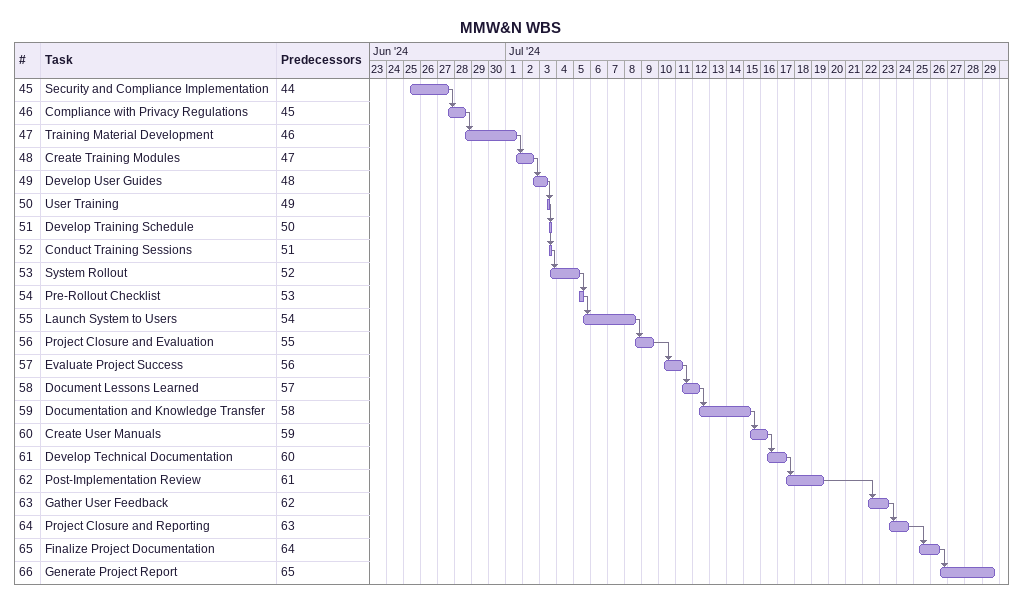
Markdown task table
MMW&N WBS

| ID | Task | Start | Finish | Predecessors |
|---|---|---|---|---|
| 45 | Security and Compliance Implementation | 2024-06-25 | 2024-06-27 | 44 |
| 46 | Compliance with Privacy Regulations | 2024-06-27 | 2024-06-28 | 45 |
| 47 | Training Material Development | 2024-06-28 | 2024-07-01 | 46 |
| 48 | Create Training Modules | 2024-07-01 | 2024-07-02 | 47 |
| 49 | Develop User Guides | 2024-07-02 | 2024-07-03 | 48 |
| 50 | User Training | 2024-07-03 | 2024-07-03 | 49 |
| 51 | Develop Training Schedule | 2024-07-03 | 2024-07-03 | 50 |
| 52 | Conduct Training Sessions | 2024-07-03 | 2024-07-03 | 51 |
| 53 | System Rollout | 2024-07-03 | 2024-07-05 | 52 |
| 54 | Pre-Rollout Checklist | 2024-07-05 | 2024-07-05 | 53 |
| 55 | Launch System to Users | 2024-07-05 | 2024-07-08 | 54 |
| 56 | Project Closure and Evaluation | 2024-07-08 | 2024-07-09 | 55 |
| 57 | Evaluate Project Success | 2024-07-10 | 2024-07-11 | 56 |
| 58 | Document Lessons Learned | 2024-07-11 | 2024-07-12 | 57 |
| 59 | Documentation and Knowledge Transfer | 2024-07-12 | 2024-07-15 | 58 |
| 60 | Create User Manuals | 2024-07-15 | 2024-07-16 | 59 |
| 61 | Develop Technical Documentation | 2024-07-16 | 2024-07-17 | 60 |
| 62 | Post-Implementation Review | 2024-07-17 | 2024-07-19 | 61 |
| 63 | Gather User Feedback | 2024-07-22 | 2024-07-23 | 62 |
| 64 | Project Closure and Reporting | 2024-07-23 | 2024-07-24 | 63 |
| 65 | Finalize Project Documentation | 2024-07-25 | 2024-07-26 | 64 |
| 66 | Generate Project Report | 2024-07-26 | 2024-07-29 | 65 |
